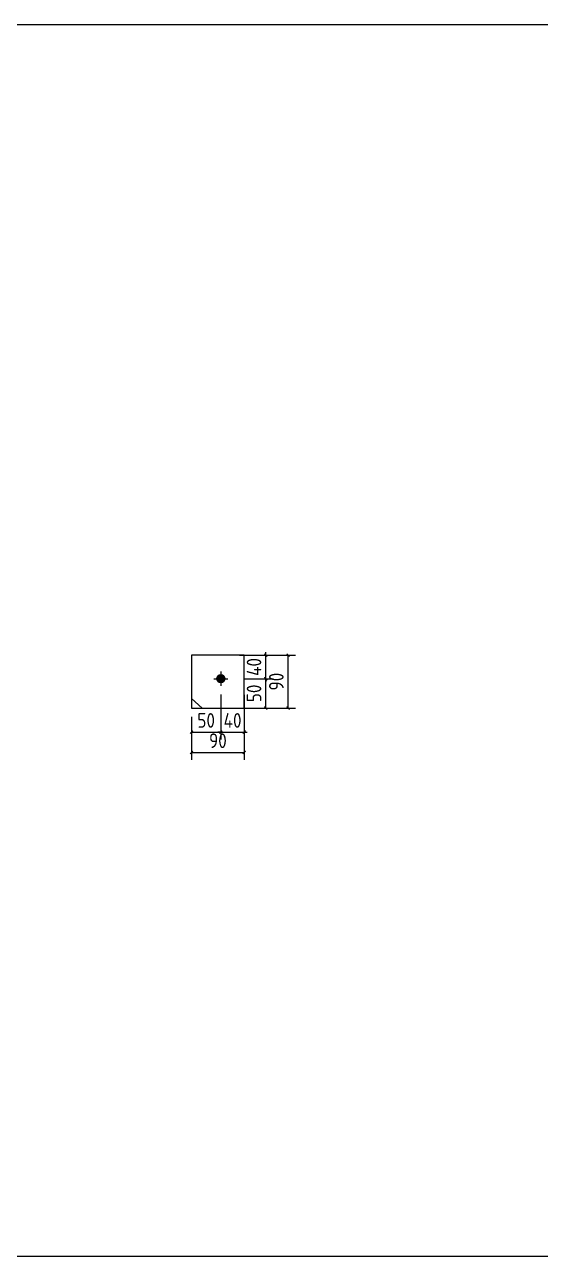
# Model space of a CAD drawing. Extents: x 810015 to 1451442, y -271755 to 145013.
# Drawn here: x 868246 to 885834, y -107811 to -65846 of the extents above; entities that cross this region are included whole.
import ezdxf

# ---------------------------------------------------------------- set-up
doc = ezdxf.new("R2010")
doc.units = 0
doc.header["$LTSCALE"] = 1000
doc.header["$MEASUREMENT"] = 0
doc.styles.get("Standard").update_dxf_attribs({"font": 'gbenor.shx', "bigfont": 'gbcbig.shx'})
doc.dimstyles.get("Standard").update_dxf_attribs({"dimscale": 100, "dimtxt": 2.5, "dimasz": 1, "dimexe": 2.5, "dimexo": 3, "dimgap": 1.5, "dimtad": 1, "dimdec": 0, "dimzin": 0, "dimdsep": 46, "dimtxsty": 'Standard', "dimblk": 'ARCHTICK', "dimcen": 0.09, "dimadec": 0, "dimazin": 0, "dimtfac": 1, "dimtdec": 0, "dimtix": 1, "dimtmove": 2, "dimatfit": 3, "dimfxl": 1, "dimtolj": 1, "dimtzin": 0, "dimarcsym": 0})

# ---------------------------------------------------------------- blocks, each defined once
blk = doc.blocks.new('_ArchTick')
at = {"color": 0, "linetype": 'ByBlock', "const_width": 0.4}
blk.add_lwpolyline([(-0.5, -0.5), (0.5, 0.5)], dxfattribs=at)
blk = doc.blocks.new('*D775')
at = {"color": 0, "lineweight": -2}
for p, q in [((875707, -88130), (876719, -88130)), ((876469, -89130), (876469, -88130)), ((875707, -89130), (876719, -89130))]:
    blk.add_line(p, q, dxfattribs=at)
at = {"layer": 'Defpoints', "color": 0}
for p in [(875407, -88130), (876469, -88130), (875407, -89130)]:
    blk.add_point(p, dxfattribs=at)
at = {"color": 0, "lineweight": -2, "xscale": 100, "yscale": 100, "zscale": 100}
for p, rotation in [((876469, -88130), 90), ((876469, -89130), 270)]:
    blk.add_blockref('_ArchTick', p, dxfattribs=dict(at, rotation=rotation))
at = {"color": 0, "insert": (876069, -88630), "char_height": 500, "attachment_point": 5, "rotation": 90}
blk.add_mtext('\\A1;50', dxfattribs=at)
blk = doc.blocks.new('*D776')
at = {"color": 0, "lineweight": -2}
for p, q in [((876469, -87330), (876469, -87230)), ((875577, -87330), (876719, -87330)), ((876469, -88130), (876469, -87330)), ((876215, -88130), (876219, -88130)), ((876469, -88130), (876469, -88230))]:
    blk.add_line(p, q, dxfattribs=at)
at = {"layer": 'Defpoints', "color": 0}
for p in [(875277, -87330), (876469, -87330), (876515, -88130)]:
    blk.add_point(p, dxfattribs=at)
at = {"color": 0, "lineweight": -2, "xscale": 100, "yscale": 100, "zscale": 100}
for p, rotation in [((876469, -87330), 270), ((876469, -88130), 90)]:
    blk.add_blockref('_ArchTick', p, dxfattribs=dict(at, rotation=rotation))
at = {"color": 0, "insert": (876069, -87730), "char_height": 500, "attachment_point": 5, "rotation": 90}
blk.add_mtext('\\A1;40', dxfattribs=at)
blk = doc.blocks.new('*D777')
at = {"color": 0, "lineweight": -2}
for p, q in [((874937, -88670), (874937, -90201)), ((873937, -89430), (873937, -90201)), ((873937, -89951), (874937, -89951))]:
    blk.add_line(p, q, dxfattribs=at)
at = {"layer": 'Defpoints', "color": 0}
for p in [(874937, -88370), (873937, -89130), (874937, -89951)]:
    blk.add_point(p, dxfattribs=at)
at = {"color": 0, "lineweight": -2, "xscale": 100, "yscale": 100, "zscale": 100, "rotation": 180}
blk.add_blockref('_ArchTick', (873937, -89951), dxfattribs=at)
at = {"color": 0, "lineweight": -2, "xscale": 100, "yscale": 100, "zscale": 100}
blk.add_blockref('_ArchTick', (874937, -89951), dxfattribs=at)
at = {"color": 0, "insert": (874437, -89551), "char_height": 500, "attachment_point": 5}
blk.add_mtext('\\A1;50', dxfattribs=at)
blk = doc.blocks.new('*D778')
at = {"color": 0, "lineweight": -2}
for p, q in [((874937, -88670), (874937, -90201)), ((875737, -88683), (875737, -90201)), ((874937, -89951), (874837, -89951)), ((874937, -89951), (875737, -89951)), ((875737, -89951), (875837, -89951))]:
    blk.add_line(p, q, dxfattribs=at)
at = {"layer": 'Defpoints', "color": 0}
for p in [(874937, -88370), (875737, -88383), (875737, -89951)]:
    blk.add_point(p, dxfattribs=at)
at = {"color": 0, "lineweight": -2, "xscale": 100, "yscale": 100, "zscale": 100}
blk.add_blockref('_ArchTick', (874937, -89951), dxfattribs=at)
at = {"color": 0, "lineweight": -2, "xscale": 100, "yscale": 100, "zscale": 100, "rotation": 180}
blk.add_blockref('_ArchTick', (875737, -89951), dxfattribs=at)
at = {"color": 0, "insert": (875337, -89551), "char_height": 500, "attachment_point": 5}
blk.add_mtext('\\A1;40', dxfattribs=at)
blk = doc.blocks.new('*D165')
at = {"color": 0, "lineweight": -2}
for p, q in [((875737, -89283), (875737, -90893)), ((873937, -89430), (873937, -90893)), ((873937, -90643), (875737, -90643))]:
    blk.add_line(p, q, dxfattribs=at)
at = {"layer": 'Defpoints', "color": 0}
for p in [(873937, -89130), (875737, -88983), (875737, -90643)]:
    blk.add_point(p, dxfattribs=at)
at = {"color": 0, "lineweight": -2, "xscale": 100, "yscale": 100, "zscale": 100, "rotation": 180}
blk.add_blockref('_ArchTick', (873937, -90643), dxfattribs=at)
at = {"color": 0, "lineweight": -2, "xscale": 100, "yscale": 100, "zscale": 100}
blk.add_blockref('_ArchTick', (875737, -90643), dxfattribs=at)
at = {"color": 0, "insert": (874837, -90243), "char_height": 500, "attachment_point": 5}
blk.add_mtext('\\A1;90', dxfattribs=at)
blk = doc.blocks.new('*D779')
at = {"color": 0, "lineweight": -2}
for p, q in [((875885, -87330), (877481, -87330)), ((877231, -89130), (877231, -87330)), ((875885, -89130), (877481, -89130))]:
    blk.add_line(p, q, dxfattribs=at)
at = {"layer": 'Defpoints', "color": 0}
for p in [(875585, -87330), (877231, -87330), (875585, -89130)]:
    blk.add_point(p, dxfattribs=at)
at = {"color": 0, "lineweight": -2, "xscale": 100, "yscale": 100, "zscale": 100}
for p, rotation in [((877231, -87330), 90), ((877231, -89130), 270)]:
    blk.add_blockref('_ArchTick', p, dxfattribs=dict(at, rotation=rotation))
at = {"color": 0, "insert": (876831, -88230), "char_height": 500, "attachment_point": 5, "rotation": 90}
blk.add_mtext('\\A1;90', dxfattribs=at)

msp = doc.modelspace()

# ---------------------------------------------------------------- hatches: boundary and pattern name
h = msp.add_hatch()
h.set_pattern_fill('ANSI31', color=256, scale=20, style=0)
h.set_pattern_definition([(45, (419486.895, -245756.184), (-22.4506403, 22.4506403), [])])
h.paths.add_polyline_path([(874936.9, -87990.2, 0.4142136), (874796.9, -88130.2), (874936.9, -88130.2)])
h.paths.add_polyline_path([(874936.9, -88130.2), (874796.9, -88130.2, 0.4142136), (874936.9, -88270.2)])
h.paths.add_polyline_path([(875076.9, -88130.2), (874936.9, -88130.2), (874936.9, -88270.2, 0.4142136)])
h.paths.add_polyline_path([(874936.9, -87990.2), (874936.9, -88130.2), (875076.9, -88130.2, 0.4142136)])

# ---------------------------------------------------------------- linework, layer by layer
at = {"color": 2}
for p, q in [((875736.9, -87330.2), (873936.9, -87330.2)), ((873936.9, -87330.2), (873936.9, -89130.2)), ((875736.9, -89130.2), (875736.9, -87330.2)), ((873936.9, -89130.2), (875736.9, -89130.2))]:
    msp.add_line(p, q, dxfattribs=at)
for p, q in [((874936.9, -87890.2), (874936.9, -88370.2)), ((874696.9, -88130.2), (875176.9, -88130.2)), ((873936.9, -88810.2), (874296.9, -89130.2))]:
    msp.add_line(p, q)
msp.add_lwpolyline([(832304.7, -65846.1), (886905.7, -65846.1), (886905.7, -107811.3), (832304.7, -107811.3)], close=True)
msp.add_circle((874936.9, -88130.2), 140)

# ---------------------------------------------------------------- dimensions: what is measured, and where the dimension line sits
at = {"color": 3}
for base, p1, p2, picture, middle in [((876469.2, -87330.2), (876514.9, -88130.2), (875276.9, -87330.2), '*D776', (876069.2, -87730.2)), ((877230.8, -87330.2), (875584.7, -89130.2), (875584.7, -87330.2), '*D779', (876830.8, -88230.2)), ((876469.2, -88130.2), (875406.9, -89130.2), (875406.9, -88130.2), '*D775', (876069.2, -88630.2))]:
    dim = msp.add_linear_dim(base=base, p1=p1, p2=p2, angle=90, dimstyle='Standard', override={"dimtxt": 5, "dimlfac": 0.05}, dxfattribs=at)
    dim.commit()
    dim.dimension.update_dxf_attribs({"geometry": picture, "text_midpoint": middle})
for base, p1, p2, picture, middle in [((874936.9, -89950.9), (873936.9, -89130.2), (874936.9, -88370.2), '*D777', (874436.9, -89550.9)), ((875736.9, -89950.9), (874936.9, -88370.2), (875736.9, -88382.7), '*D778', (875336.9, -89550.9)), ((875736.9, -90643.4), (873936.9, -89130.2), (875736.9, -88982.7), '*D165', (874836.9, -90243.4))]:
    dim = msp.add_linear_dim(base=base, p1=p1, p2=p2, dimstyle='Standard', override={"dimtxt": 5, "dimlfac": 0.05}, dxfattribs=at)
    dim.commit()
    dim.dimension.update_dxf_attribs({"geometry": picture, "text_midpoint": middle})

doc.saveas('drawing.dxf')
